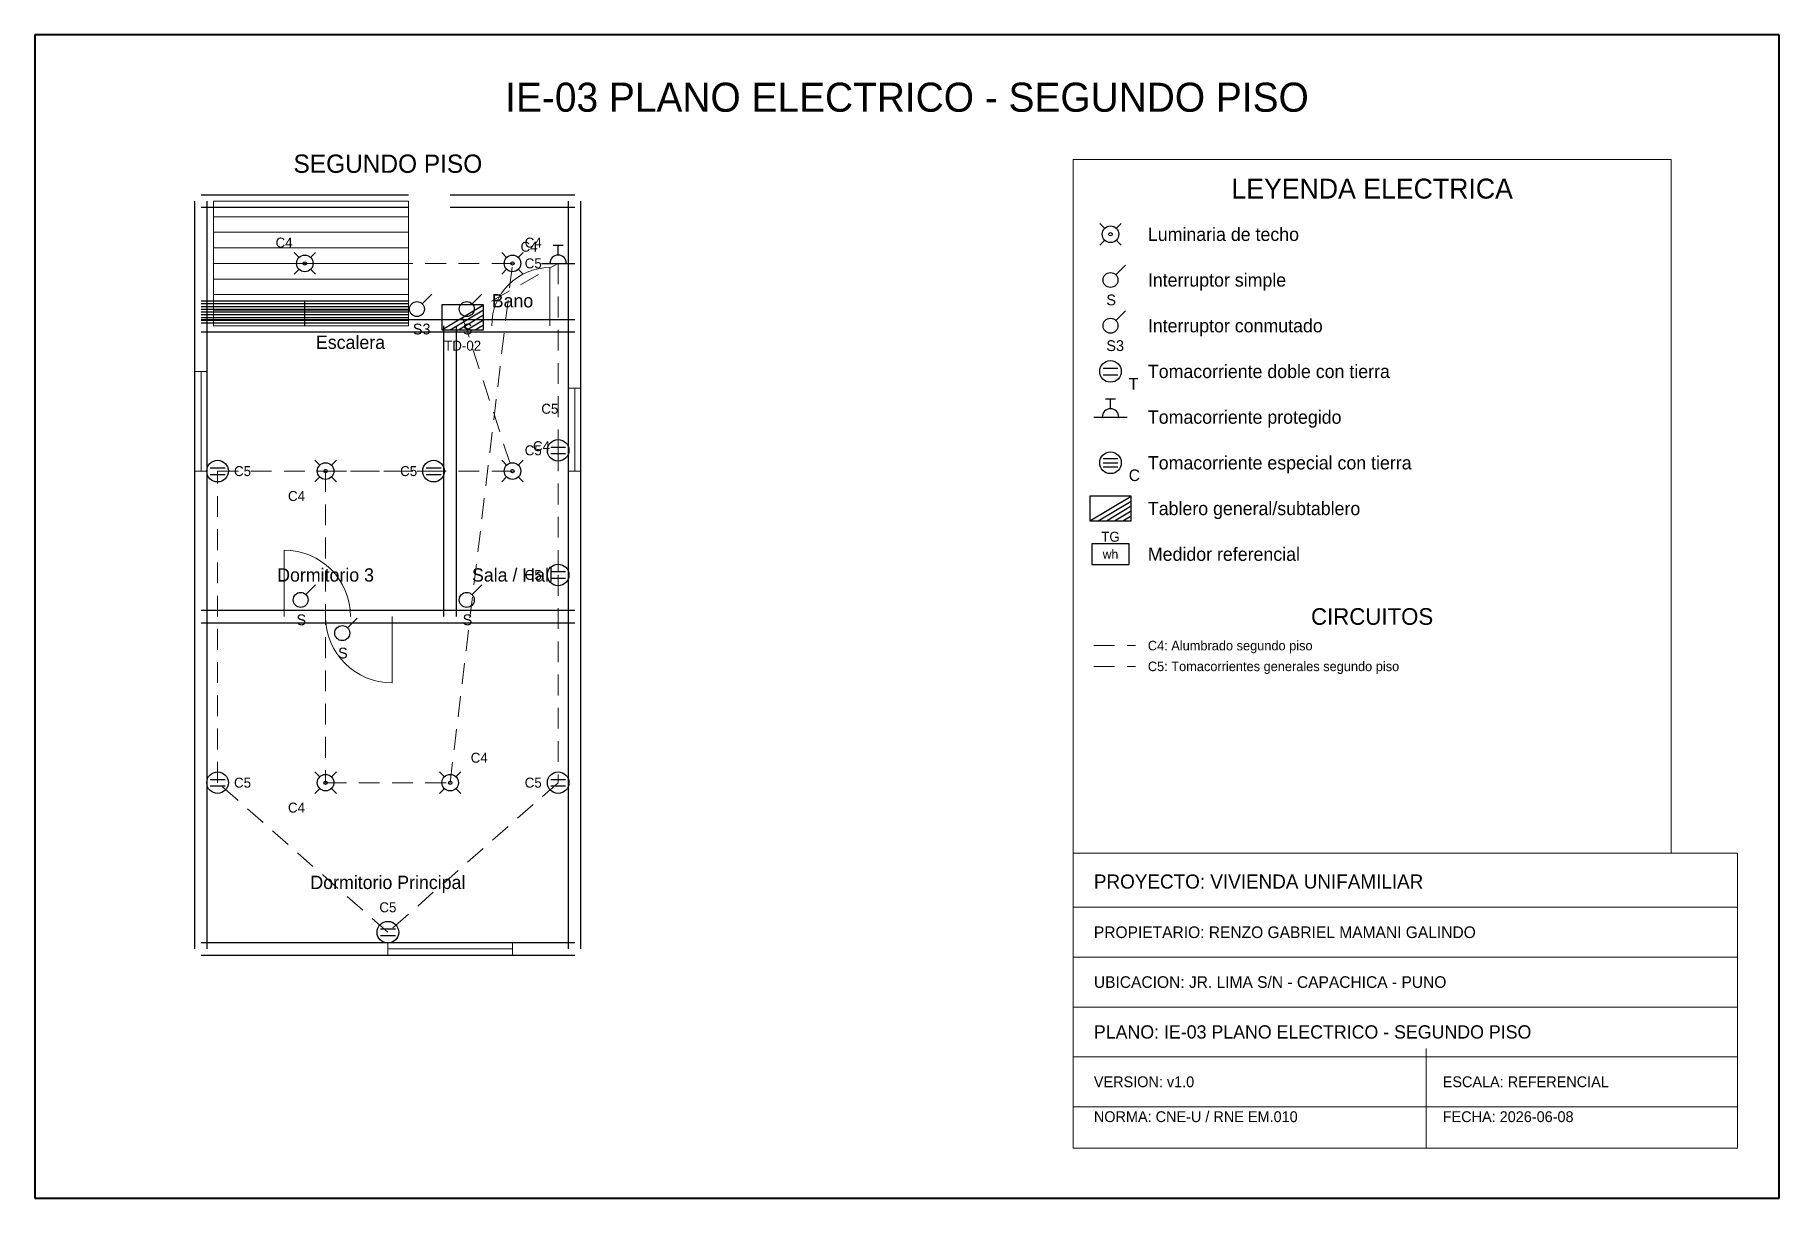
# Model space of a CAD drawing. Header units: metres. Extents: x -1 to 20, y -1 to 13.
import ezdxf
from ezdxf.enums import TextEntityAlignment as Align

# ---------------------------------------------------------------- set-up
doc = ezdxf.new("R2010")
doc.units = ezdxf.units.M
doc.linetypes.add('DASHED', pattern=[0.4, 0.25, -0.15])
for name, color, linetype, lineweight, true_color in [('ARQ_ESCALERAS', 7, 'CONTINUOUS', 15, 0x787878), ('ARQ_MUROS', 7, 'CONTINUOUS', 25, 0x141414), ('ARQ_PUERTAS', 7, 'CONTINUOUS', 15, 0x787878), ('ARQ_TEXTOS', 7, 'CONTINUOUS', 13, 0x787878), ('ARQ_VENTANAS', 7, 'CONTINUOUS', 15, 0x1496aa), ('ELEC_CIRCUITO_C4', 7, 'DASHED', 20, 0xdc7d19), ('ELEC_CIRCUITO_C5', 7, 'DASHED', 20, 0x2355b4), ('ELEC_INTERRUPTORES', 7, 'CONTINUOUS', 25, 0xdc7d19), ('ELEC_LEYENDA', 7, 'CONTINUOUS', 18, 0x141414), ('ELEC_LUMINARIAS', 7, 'CONTINUOUS', 25, 0xdc7d19), ('ELEC_MEDIDOR', 7, 'CONTINUOUS', 25, 0x1e8246), ('ELEC_ROTULO', 7, 'CONTINUOUS', 20, 0x141414), ('ELEC_TABLEROS', 7, 'CONTINUOUS', 30, 0xc81e1e), ('ELEC_TEXTOS', 7, 'CONTINUOUS', 13, 0x141414), ('ELEC_TOMACORRIENTES', 7, 'CONTINUOUS', 25, 0x2355b4), ('MARCO', 7, 'CONTINUOUS', 40, 0x141414)]:
    doc.layers.add(name, color=color, linetype=linetype, lineweight=lineweight, true_color=true_color)

msp = doc.modelspace()

# ---------------------------------------------------------------- linework, layer by layer
at = {"layer": 'ARQ_ESCALERAS'}
for p, q in [((1.15, 9.5), (1.15, 11)), ((1.15, 11), (3.5, 11)), ((3.5, 9.5), (3.5, 11)), ((1.15, 10.812), (3.5, 10.812)), ((1.15, 10.625), (3.5, 10.625)), ((1.15, 10.438), (3.5, 10.438)), ((1.15, 10.25), (3.5, 10.25)), ((1.15, 10.062), (3.5, 10.062)), ((1.15, 9.875), (3.5, 9.875)), ((1.15, 9.688), (3.5, 9.688)), ((1.15, 9.5), (3.5, 9.5))]:
    msp.add_line(p, q, dxfattribs=at)
at = {"layer": 'ARQ_MUROS'}
for p, q in [((0.925, 9.5), (0.925, 11)), ((1, 11.075), (3.5, 11.075)), ((1, 10.925), (3.5, 10.925)), ((1.075, 9.5), (1.075, 11)), ((4, 11.075), (5.5, 11.075)), ((4, 10.925), (5.5, 10.925)), ((5.425, 9.5), (5.425, 11)), ((5.575, 9.5), (5.575, 11)), ((1, 9.8), (3.5, 9.8)), ((1, 9.767), (2.25, 9.767)), ((1, 9.733), (2.25, 9.733)), ((1, 9.7), (2.25, 9.7)), ((1, 9.667), (2.25, 9.667)), ((2.25, 9.5), (2.25, 9.8)), ((2.25, 9.767), (3.5, 9.767)), ((2.25, 9.733), (3.5, 9.733)), ((2.25, 9.7), (3.5, 9.7)), ((2.25, 9.667), (3.5, 9.667)), ((0.925, 6), (0.925, 9.5)), ((1, 9.633), (2.25, 9.633)), ((1, 9.6), (2.25, 9.6)), ((1, 9.575), (3.5, 9.575)), ((1, 9.575), (4, 9.575)), ((1, 9.567), (2.25, 9.567)), ((1, 9.533), (2.25, 9.533)), ((1.075, 6), (1.075, 9.5)), ((2.25, 9.633), (3.5, 9.633)), ((2.25, 9.6), (3.5, 9.6)), ((2.25, 9.567), (3.5, 9.567)), ((2.25, 9.533), (3.5, 9.533)), ((3.925, 6), (3.925, 9.5)), ((4, 9.575), (5.5, 9.575)), ((4.075, 6), (4.075, 9.5)), ((5.425, 6), (5.425, 9.5)), ((5.575, 6), (5.575, 9.5)), ((1, 9.425), (3.5, 9.425)), ((1, 9.425), (4, 9.425)), ((4, 9.425), (5.5, 9.425)), ((0.925, 2), (0.925, 6)), ((1, 6.075), (4, 6.075)), ((1, 6.075), (5.5, 6.075)), ((1, 5.925), (4, 5.925)), ((1, 5.925), (5.5, 5.925)), ((1.075, 2), (1.075, 6)), ((4, 6.075), (5.5, 6.075)), ((4, 5.925), (5.5, 5.925)), ((5.425, 2), (5.425, 6)), ((5.575, 2), (5.575, 6)), ((1, 2.075), (5.5, 2.075)), ((1, 1.925), (5.5, 1.925))]:
    msp.add_line(p, q, dxfattribs=at)
at = {"layer": 'ARQ_PUERTAS'}
for p, q in [((5.2, 9.5), (5.2, 10.2)), ((2, 6), (2, 6.8)), ((3.3, 6), (3.3, 5.2))]:
    msp.add_line(p, q, dxfattribs=at)
for centre, radius, start, end in [((5.2, 9.5), 0.7, 90, 180), ((2, 6), 0.8, 0, 90), ((3.3, 6), 0.8, 180, -90)]:
    msp.add_arc(centre, radius, start, end, dxfattribs=at)
at = {"layer": 'ARQ_VENTANAS'}
for p, q in [((1.075, 8.95), (0.925, 8.95)), ((0.925, 8.95), (0.925, 7.75)), ((1, 7.75), (1, 8.95)), ((1.075, 7.75), (1.075, 8.95)), ((5.575, 8.75), (5.425, 8.75)), ((5.425, 8.75), (5.425, 7.75)), ((5.5, 7.75), (5.5, 8.75)), ((5.575, 7.75), (5.575, 8.75)), ((0.925, 7.75), (1.075, 7.75)), ((5.425, 7.75), (5.575, 7.75)), ((4.75, 2.075), (3.25, 2.075)), ((3.25, 2.075), (3.25, 1.925)), ((3.25, 2), (4.75, 2)), ((3.25, 1.925), (4.75, 1.925)), ((4.75, 1.925), (4.75, 2.075))]:
    msp.add_line(p, q, dxfattribs=at)
at = {"layer": 'ELEC_CIRCUITO_C4', "linetype": 'DASHED', "true_color": 0xdc7d19}
for p, q in [((4.75, 10.25), (2.25, 10.25)), ((4, 4), (4.75, 10.25)), ((4.15, 9.6), (4.75, 7.75)), ((4.75, 7.75), (2.5, 7.75)), ((2.5, 7.75), (2.5, 4)), ((11.75, 5.65), (12.25, 5.65)), ((2.5, 4), (4, 4))]:
    msp.add_line(p, q, dxfattribs=at)
at = {"layer": 'ELEC_CIRCUITO_C5', "linetype": 'DASHED', "true_color": 0x2355b4}
for p, q in [((4.15, 9.6), (5.3, 10.25)), ((5.3, 10.25), (5.3, 8)), ((5.3, 8), (5.3, 6.5)), ((1.2, 4), (1.2, 7.75)), ((1.2, 7.75), (3.8, 7.75)), ((5.3, 6.5), (5.3, 4)), ((11.75, 5.4), (12.25, 5.4)), ((3.25, 2.2), (1.2, 4)), ((5.3, 4), (3.25, 2.2))]:
    msp.add_line(p, q, dxfattribs=at)
at = {"layer": 'ELEC_INTERRUPTORES', "true_color": 0xdc7d19}
for p, q in [((12.01, 10.11), (12.13, 10.23)), ((3.66, 9.76), (3.78, 9.88)), ((4.26, 9.76), (4.38, 9.88)), ((12.01, 9.56), (12.13, 9.68)), ((2.26, 6.26), (2.38, 6.38)), ((4.26, 6.26), (4.38, 6.38)), ((2.76, 5.86), (2.88, 5.98))]:
    msp.add_line(p, q, dxfattribs=at)
for centre in [(11.95, 10.05), (3.6, 9.7), (4.2, 9.7), (11.95, 9.5), (2.2, 6.2), (4.2, 6.2), (2.7, 5.8)]:
    msp.add_circle(centre, 0.09, dxfattribs=at)
at = {"layer": 'ELEC_LEYENDA', "true_color": 0x141414}
for p, q in [((18.7, 11.5), (11.5, 11.5)), ((11.5, 11.5), (11.5, 3.15)), ((18.7, 3.15), (18.7, 11.5)), ((11.5, 3.15), (18.7, 3.15))]:
    msp.add_line(p, q, dxfattribs=at)
at = {"layer": 'ELEC_LUMINARIAS', "true_color": 0xdc7d19}
for p, q in [((11.88, 10.67), (11.82, 10.73)), ((12.02, 10.67), (12.08, 10.73)), ((11.88, 10.53), (11.82, 10.47)), ((12.02, 10.53), (12.08, 10.47)), ((2.18, 10.32), (2.12, 10.38)), ((2.32, 10.32), (2.38, 10.38)), ((4.68, 10.32), (4.62, 10.38)), ((4.82, 10.32), (4.88, 10.38)), ((2.18, 10.18), (2.12, 10.12)), ((2.32, 10.18), (2.38, 10.12)), ((4.68, 10.18), (4.62, 10.12)), ((4.82, 10.18), (4.88, 10.12)), ((2.43, 7.82), (2.37, 7.88)), ((2.57, 7.82), (2.63, 7.88)), ((4.68, 7.82), (4.62, 7.88)), ((4.82, 7.82), (4.88, 7.88)), ((2.43, 7.68), (2.37, 7.62)), ((2.57, 7.68), (2.63, 7.62)), ((4.68, 7.68), (4.62, 7.62)), ((4.82, 7.68), (4.88, 7.62)), ((2.43, 4.07), (2.37, 4.13)), ((2.57, 4.07), (2.63, 4.13)), ((3.93, 4.07), (3.87, 4.13)), ((4.07, 4.07), (4.13, 4.13)), ((2.43, 3.93), (2.37, 3.87)), ((2.57, 3.93), (2.63, 3.87)), ((3.93, 3.93), (3.87, 3.87)), ((4.07, 3.93), (4.13, 3.87))]:
    msp.add_line(p, q, dxfattribs=at)
for centre, radius in [((11.95, 10.6), 0.1), ((11.95, 10.6), 0.02), ((2.25, 10.25), 0.1), ((4.75, 10.25), 0.1), ((2.25, 10.25), 0.02), ((4.75, 10.25), 0.02), ((2.5, 7.75), 0.1), ((2.5, 7.75), 0.02), ((4.75, 7.75), 0.1), ((4.75, 7.75), 0.02), ((2.5, 4), 0.1), ((2.5, 4), 0.02), ((4, 4), 0.1), ((4, 4), 0.02)]:
    msp.add_circle(centre, radius, dxfattribs=at)
at = {"layer": 'ELEC_MEDIDOR', "true_color": 0x1e8246}
for p, q in [((12.175, 6.875), (11.725, 6.875)), ((11.725, 6.875), (11.725, 6.625)), ((12.175, 6.625), (12.175, 6.875)), ((11.725, 6.625), (12.175, 6.625))]:
    msp.add_line(p, q, dxfattribs=at)
at = {"layer": 'ELEC_ROTULO', "true_color": 0x141414}
for p, q in [((19.5, 3.15), (11.5, 3.15)), ((11.5, 3.15), (11.5, -0.4)), ((19.5, -0.4), (19.5, 3.15)), ((11.5, 2.5), (19.5, 2.5)), ((11.5, 1.9), (19.5, 1.9)), ((11.5, 1.3), (19.5, 1.3)), ((11.5, 0.7), (19.5, 0.7)), ((15.75, -0.4), (15.75, 0.8)), ((11.5, 0.1), (19.5, 0.1)), ((11.5, -0.4), (19.5, -0.4))]:
    msp.add_line(p, q, dxfattribs=at)
at = {"layer": 'ELEC_TABLEROS', "true_color": 0xc81e1e}
for p, q in [((4.4, 9.75), (3.9, 9.75)), ((3.9, 9.75), (3.9, 9.45)), ((3.9, 9.45), (4.4, 9.75)), ((4, 9.45), (4.4, 9.69)), ((4.4, 9.45), (4.4, 9.75)), ((4.4, 9.45), (4.4, 9.75)), ((3.9, 9.45), (4.4, 9.45)), ((3.9, 9.45), (4.4, 9.45)), ((4.1, 9.45), (4.4, 9.63)), ((4.2, 9.45), (4.4, 9.57)), ((4.3, 9.45), (4.4, 9.51)), ((12.2, 7.45), (11.7, 7.45)), ((11.7, 7.45), (11.7, 7.15)), ((11.7, 7.15), (12.2, 7.45)), ((11.8, 7.15), (12.2, 7.39)), ((12.2, 7.15), (12.2, 7.45)), ((12.2, 7.15), (12.2, 7.45)), ((11.7, 7.15), (12.2, 7.15)), ((11.7, 7.15), (12.2, 7.15)), ((11.9, 7.15), (12.2, 7.33)), ((12, 7.15), (12.2, 7.27)), ((12.1, 7.15), (12.2, 7.21))]:
    msp.add_line(p, q, dxfattribs=at)
at = {"layer": 'ELEC_TOMACORRIENTES', "true_color": 0x2355b4}
for p, q in [((5.24, 10.47), (5.36, 10.47)), ((5.3, 10.35), (5.3, 10.47)), ((5.1, 10.25), (5.5, 10.25)), ((11.86, 8.99), (12.04, 8.99)), ((11.86, 8.91), (12.04, 8.91)), ((11.89, 8.62), (12.01, 8.62)), ((11.95, 8.5), (11.95, 8.62)), ((11.75, 8.4), (12.15, 8.4)), ((5.21, 8.04), (5.39, 8.04)), ((1.11, 7.79), (1.29, 7.79)), ((3.71, 7.79), (3.89, 7.79)), ((5.21, 7.96), (5.39, 7.96)), ((1.11, 7.71), (1.29, 7.71)), ((3.71, 7.71), (3.89, 7.71)), ((5.21, 6.54), (5.39, 6.54)), ((5.21, 6.46), (5.39, 6.46)), ((1.11, 4.04), (1.29, 4.04)), ((5.21, 4.04), (5.39, 4.04)), ((1.11, 3.96), (1.29, 3.96)), ((5.21, 3.96), (5.39, 3.96)), ((3.16, 2.24), (3.34, 2.24)), ((3.16, 2.16), (3.34, 2.16))]:
    msp.add_line(p, q, dxfattribs=at)
at = {"layer": 'ELEC_TOMACORRIENTES', "true_color": 0xc81e1e}
for p, q in [((11.86, 7.9), (12.04, 7.9)), ((11.86, 7.85), (12.04, 7.85)), ((11.86, 7.8), (12.04, 7.8))]:
    msp.add_line(p, q, dxfattribs=at)
at = {"layer": 'ELEC_TOMACORRIENTES', "true_color": 0x2355b4}
for centre in [(11.95, 8.95), (5.3, 8), (1.2, 7.75), (3.8, 7.75), (5.3, 6.5), (1.2, 4), (5.3, 4), (3.25, 2.2)]:
    msp.add_circle(centre, 0.13, dxfattribs=at)
at = {"layer": 'ELEC_TOMACORRIENTES', "true_color": 0xc81e1e}
msp.add_circle((11.95, 7.85), 0.13, dxfattribs=at)
at = {"layer": 'ELEC_TOMACORRIENTES', "true_color": 0x2355b4}
for centre in [(5.3, 10.25), (11.95, 8.4)]:
    msp.add_arc(centre, 0.1, 0, 180, dxfattribs=at)
at = {"layer": 'MARCO', "true_color": 0x141414}
for p, q in [((20, 13), (-1, 13)), ((-1, 13), (-1, -1)), ((20, -1), (20, 13)), ((-1, -1), (20, -1))]:
    msp.add_line(p, q, dxfattribs=at)

# ---------------------------------------------------------------- texts
at = {"layer": 'ARQ_TEXTOS'}
for s, p in [('Bano', (4.75, 9.8)), ('Escalera', (2.8, 9.3)), ('Dormitorio 3', (2.5, 6.5)), ('Sala / Hall', (4.75, 6.5)), ('Dormitorio Principal', (3.25, 2.8))]:
    msp.add_text(s, height=0.16, dxfattribs=at).set_placement(p, align=Align.MIDDLE_CENTER)
at = {"layer": 'ELEC_INTERRUPTORES'}
for s, p in [('S', (11.9, 9.81)), ('S3', (3.55, 9.46)), ('S', (4.15, 9.46)), ('S3', (11.9, 9.26)), ('S', (2.15, 5.96)), ('S', (4.15, 5.96)), ('S', (2.65, 5.56))]:
    msp.add_text(s, height=0.13, dxfattribs=at).set_placement(p, align=Align.MIDDLE_LEFT)
at = {"layer": 'ELEC_LEYENDA'}
for s, height, p in [('LEYENDA ELECTRICA', 0.24, (15.1, 11.15)), ('CIRCUITOS', 0.2, (15.1, 6))]:
    msp.add_text(s, height=height, dxfattribs=at).set_placement(p, align=Align.MIDDLE_CENTER)
for s, height, p in [('Luminaria de techo', 0.16, (12.4, 10.6)), ('Interruptor simple', 0.16, (12.4, 10.05)), ('Interruptor conmutado', 0.16, (12.4, 9.5)), ('Tomacorriente doble con tierra', 0.16, (12.4, 8.95)), ('Tomacorriente protegido', 0.16, (12.4, 8.4)), ('Tomacorriente especial con tierra', 0.16, (12.4, 7.85)), ('Tablero general/subtablero', 0.16, (12.4, 7.3)), ('Medidor referencial', 0.16, (12.4, 6.75)), ('C4: Alumbrado segundo piso', 0.115, (12.4, 5.65)), ('C5: Tomacorrientes generales segundo piso', 0.115, (12.4, 5.4))]:
    msp.add_text(s, height=height, dxfattribs=at).set_placement(p, align=Align.MIDDLE_LEFT)
at = {"layer": 'ELEC_MEDIDOR'}
msp.add_text('wh', height=0.11, dxfattribs=at).set_placement((11.95, 6.75), align=Align.MIDDLE_CENTER)
at = {"layer": 'ELEC_ROTULO'}
msp.add_text('IE-03 PLANO ELECTRICO - SEGUNDO PISO', height=0.35, dxfattribs=at).set_placement((9.5, 12.25), align=Align.MIDDLE_CENTER)
for s, height, p in [('PROYECTO: VIVIENDA UNIFAMILIAR', 0.17, (11.75, 2.81)), ('PROPIETARIO: RENZO GABRIEL MAMANI GALINDO', 0.14, (11.75, 2.2)), ('UBICACION: JR. LIMA S/N - CAPACHICA - PUNO', 0.14, (11.75, 1.6)), ('PLANO: IE-03 PLANO ELECTRICO - SEGUNDO PISO', 0.16, (11.75, 1)), ('VERSION: v1.0', 0.13, (11.75, 0.4)), ('ESCALA: REFERENCIAL', 0.13, (15.95, 0.4)), ('NORMA: CNE-U / RNE EM.010', 0.13, (11.75, -0.02)), ('FECHA: 2026-06-08', 0.13, (15.95, -0.02))]:
    msp.add_text(s, height=height, dxfattribs=at).set_placement(p, align=Align.MIDDLE_LEFT)
at = {"layer": 'ELEC_TABLEROS'}
for s, p in [('TD-02', (4.15, 9.26)), ('TG', (11.95, 6.96))]:
    msp.add_text(s, height=0.12, dxfattribs=at).set_placement(p, align=Align.MIDDLE_CENTER)
at = {"layer": 'ELEC_TEXTOS'}
for s, height, p in [('SEGUNDO PISO', 0.22, (3.25, 11.45)), ('C4', 0.12, (2, 10.5)), ('C4', 0.12, (4.95, 10.45)), ('C4', 0.12, (5, 10.5)), ('C5', 0.12, (5, 10.25)), ('C5', 0.12, (5.2, 8.5)), ('C5', 0.12, (5, 8)), ('C4', 0.12, (5.1, 8.05)), ('C5', 0.12, (1.5, 7.75)), ('C5', 0.12, (3.5, 7.75)), ('C4', 0.12, (2.15, 7.45)), ('C5', 0.12, (5, 6.5)), ('C4', 0.12, (4.35, 4.3)), ('C5', 0.12, (1.5, 4)), ('C5', 0.12, (5, 4)), ('C4', 0.12, (2.15, 3.7)), ('C5', 0.12, (3.25, 2.5))]:
    msp.add_text(s, height=height, dxfattribs=at).set_placement(p, align=Align.MIDDLE_CENTER)
at = {"layer": 'ELEC_TOMACORRIENTES'}
for s, p in [('T', (12.17, 8.8)), ('C', (12.17, 7.7))]:
    msp.add_text(s, height=0.14, dxfattribs=at).set_placement(p, align=Align.MIDDLE_LEFT)

doc.saveas('drawing.dxf')
